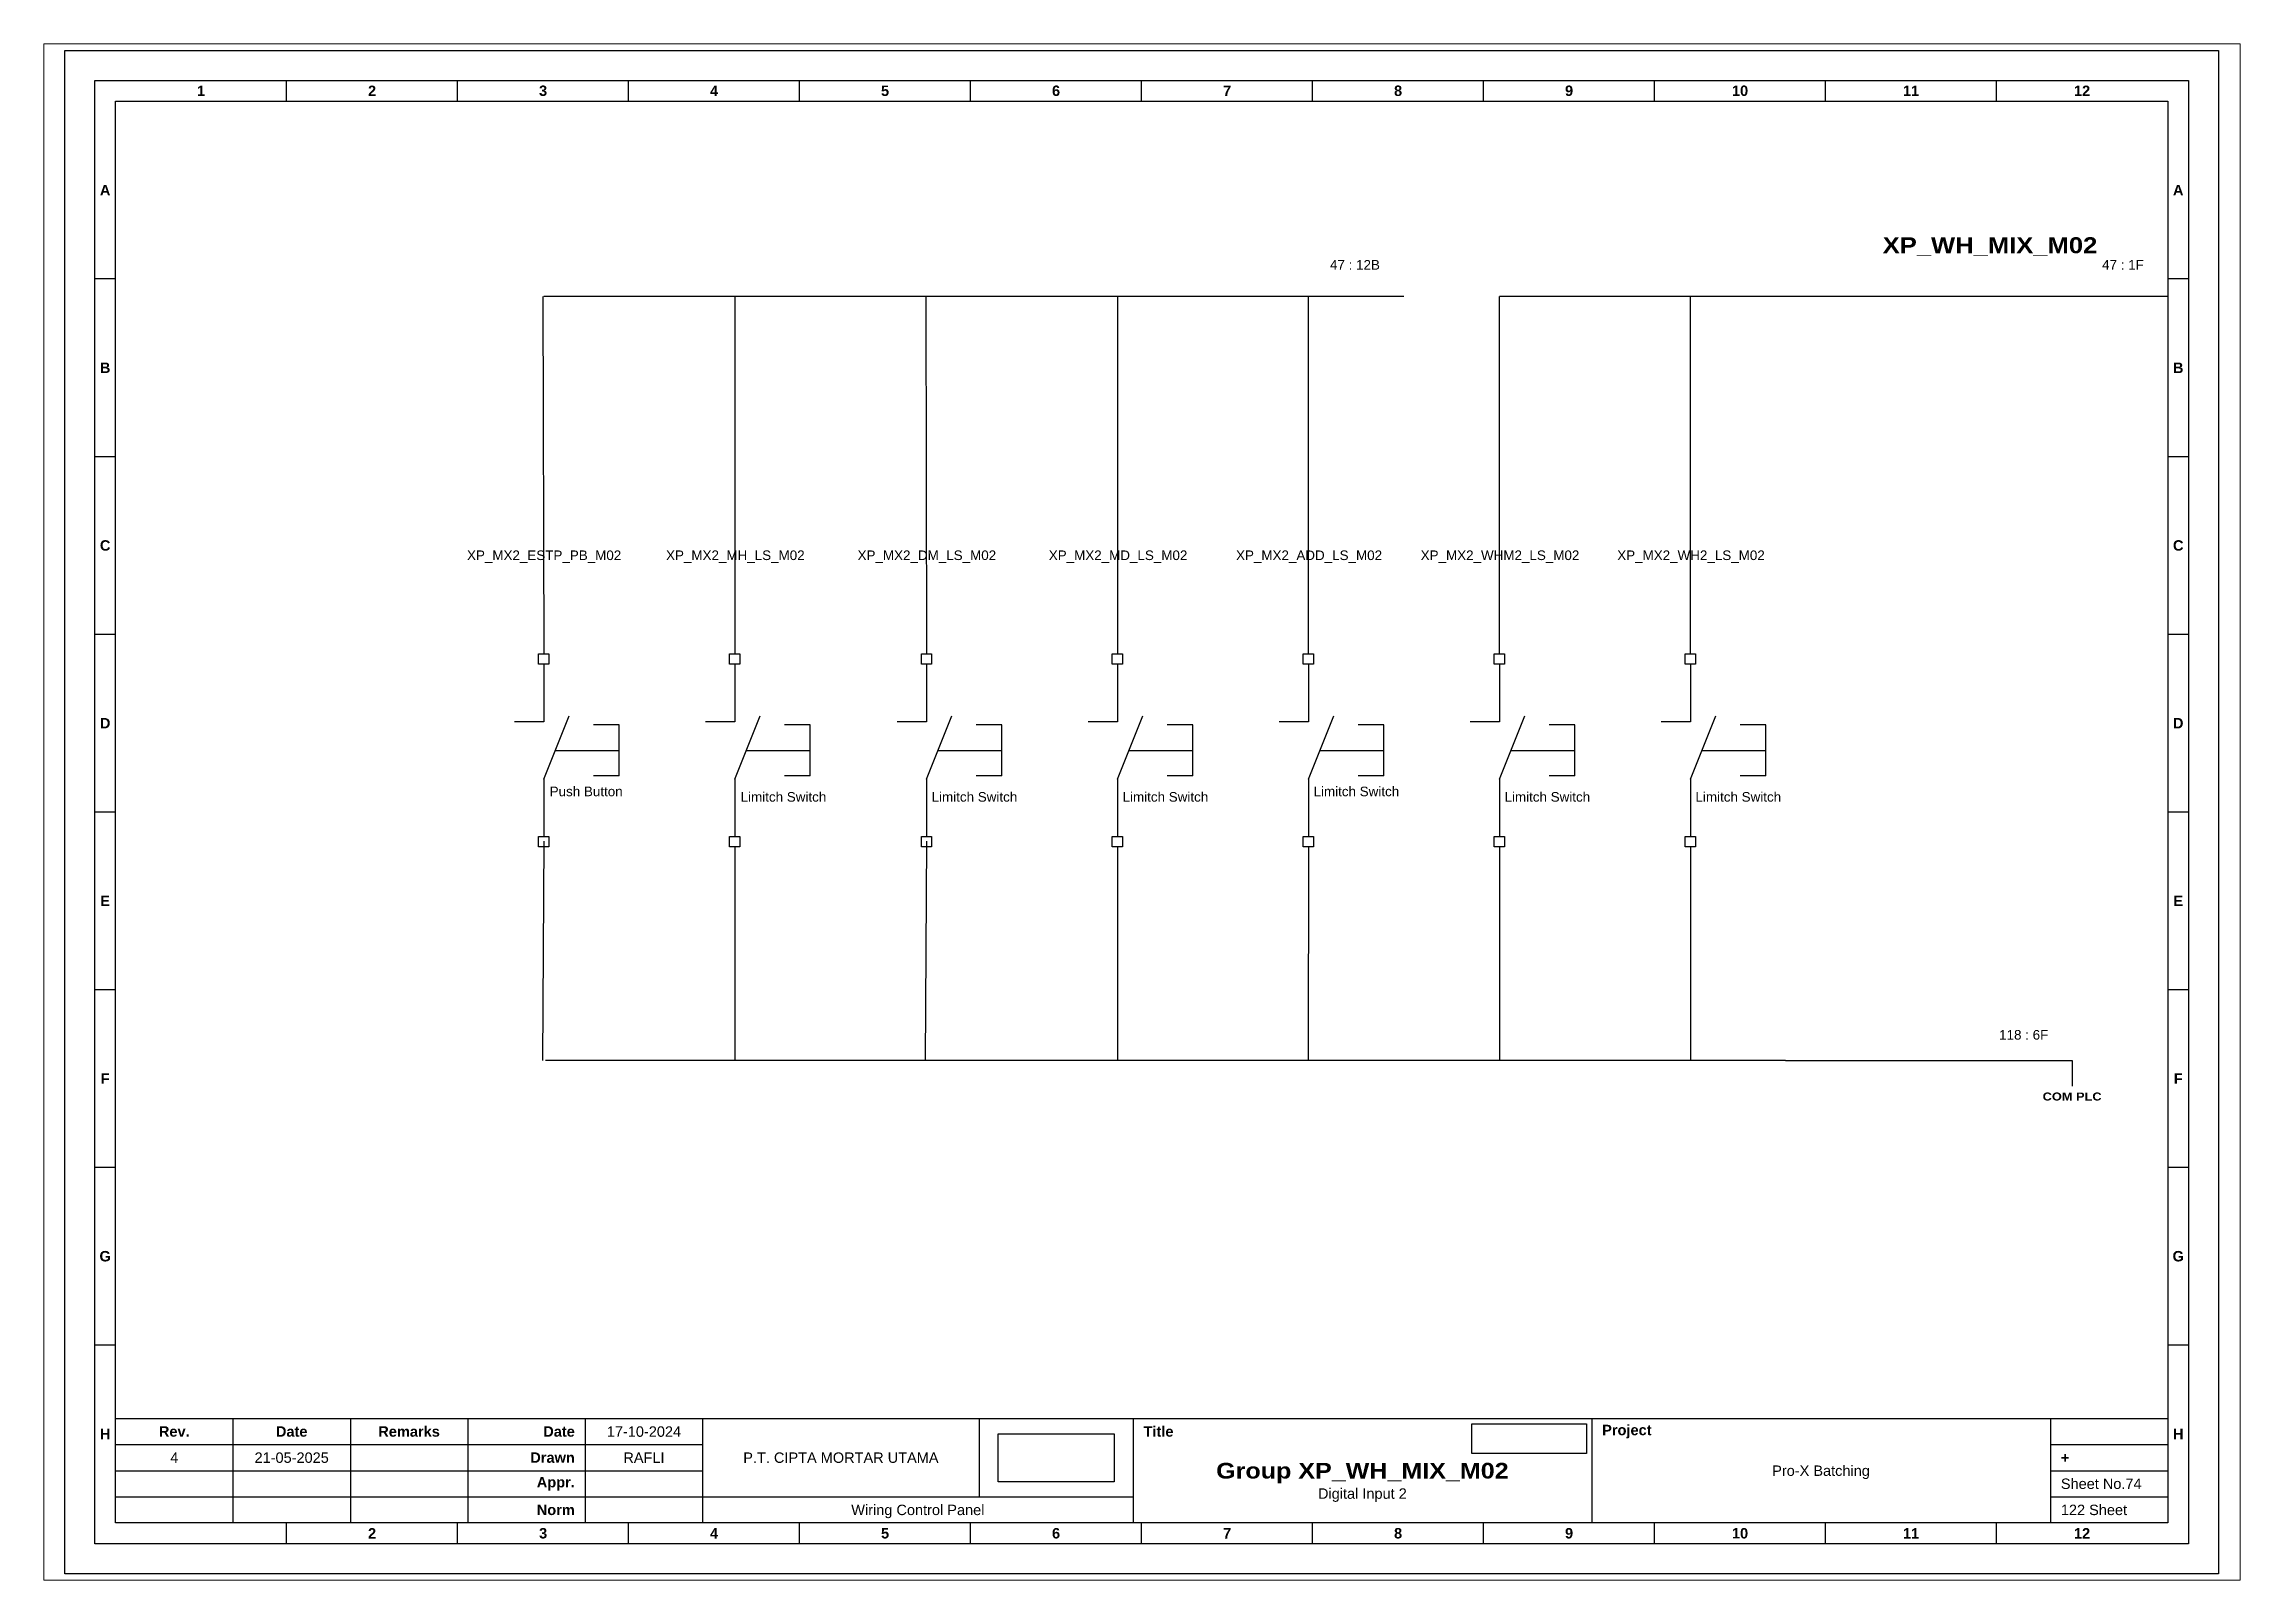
# Paper-space layout 'XP_WH_MIX_M02' of a CAD drawing. Header units: centimetres, sheet in millimetres. Extents: x 0 to 821, y 0 to 574.
# The model-space entities are those that its viewports show. They can reach past a viewport. Long polylines and large blocks are cut down to what shows.
import ezdxf
from ezdxf.enums import TextEntityAlignment as Align

# ---------------------------------------------------------------- set-up
doc = ezdxf.new("R2010")
doc.units = ezdxf.units.CM
doc.header["$MEASUREMENT"] = 0
doc.layers.add('MU Project Line', color=7, linetype='Continuous', lineweight=0, true_color=0xfefefe)
doc.styles.add('Bold', font='ariblk.ttf', dxfattribs={"height": 25.4})
doc.styles.get("Standard").update_dxf_attribs({"font": 'arial.ttf'})
picture_1 = doc.add_image_def('image1.png', size_in_pixel=(2048, 847))
picture_2 = doc.add_image_def('image2.png', size_in_pixel=(2092, 542))

# ---------------------------------------------------------------- blocks, each defined once
blk = doc.blocks.new('KOP MU PROJECT')
at = {"color": 6, "ltscale": 50}
for p, q in [((27.74, 184.05), (27.74, 186.66)), ((49.13, 184.05), (49.13, 186.66)), ((70.51, 184.05), (70.51, 186.66)), ((91.89, 184.05), (91.89, 186.66)), ((113.27, 184.05), (113.27, 186.66)), ((134.66, 184.05), (134.66, 186.66)), ((156.04, 184.05), (156.04, 186.66)), ((177.42, 184.05), (177.42, 186.66)), ((198.8, 184.05), (198.8, 186.66)), ((220.19, 184.05), (220.19, 186.66)), ((241.57, 184.05), (241.57, 186.66)), ((6.36, 161.84), (3.75, 161.84)), ((265.59, 161.84), (262.98, 161.84)), ((6.36, 139.63), (3.75, 139.63)), ((265.59, 139.63), (262.98, 139.63)), ((6.36, 117.42), (3.75, 117.42)), ((265.59, 117.42), (262.98, 117.42)), ((6.36, 95.22), (3.75, 95.22)), ((265.59, 95.22), (262.98, 95.22)), ((6.36, 73.01), (3.75, 73.01)), ((265.59, 73.01), (262.98, 73.01)), ((6.36, 50.8), (3.75, 50.8)), ((265.59, 50.8), (262.98, 50.8)), ((6.36, 28.59), (3.75, 28.59)), ((265.59, 28.59), (262.98, 28.59)), ((27.74, 3.75), (27.74, 6.36)), ((49.13, 3.75), (49.13, 6.36)), ((70.51, 3.75), (70.51, 6.36)), ((91.89, 3.75), (91.89, 6.36)), ((113.27, 3.75), (113.27, 6.36)), ((134.66, 3.75), (134.66, 6.36)), ((156.04, 3.75), (156.04, 6.36)), ((177.42, 3.75), (177.42, 6.36)), ((198.8, 3.75), (198.8, 6.36)), ((220.19, 3.75), (220.19, 6.36)), ((241.57, 3.75), (241.57, 6.36))]:
    blk.add_line(p, q, dxfattribs=at)
at = {"ltscale": 50}
for p, q in [((6.36, 19.41), (262.98, 19.41)), ((21.04, 19.41), (21.04, 6.36)), ((35.72, 19.41), (35.72, 6.36)), ((50.41, 19.41), (50.41, 6.36)), ((65.09, 19.41), (65.09, 6.36)), ((79.77, 19.41), (79.77, 6.36)), ((114.35, 19.41), (114.35, 9.62)), ((133.6, 19.41), (133.6, 6.36)), ((190.95, 19.41), (190.95, 6.36)), ((248.3, 19.41), (248.3, 6.36)), ((6.36, 16.15), (79.77, 16.15)), ((248.3, 16.15), (262.98, 16.15)), ((6.36, 12.89), (79.77, 12.89)), ((248.3, 12.89), (262.98, 12.89)), ((6.36, 9.62), (133.6, 9.62)), ((248.3, 9.62), (262.98, 9.62))]:
    blk.add_line(p, q, dxfattribs=at)
at = {"color": 1, "ltscale": 50}
blk.add_lwpolyline([(269.34, 0), (0, 0), (0, 190.41), (269.34, 190.41)], close=True, dxfattribs=at)
at = {"color": 6, "ltscale": 50}
for points in [[(265.59, 3.75), (3.75, 3.75), (3.75, 186.66), (265.59, 186.66)], [(262.98, 6.36), (6.36, 6.36), (6.36, 184.05), (262.98, 184.05)]]:
    blk.add_lwpolyline(points, close=True, dxfattribs=at)
at = {"ltscale": 50, "char_height": 1.305, "attachment_point": 4}
for s, width, heights, insert in [('\\pxqc;{\\fArial|b1|i0|c0|p34;1}', 21.3825, [2.51], (6.36, 185.36)), ('\\pxqc;{\\fArial|b1|i0|c0|p34;2}', 21.3825, [2.51], (27.74, 185.36)), ('\\pxqc;{\\fArial|b1|i0|c0|p34;3}', 21.3825, [2.51], (49.13, 185.36)), ('\\pxqc;{\\fArial|b1|i0|c0|p34;4}', 21.3825, [2.51], (70.51, 185.36)), ('\\pxqc;{\\fArial|b1|i0|c0|p34;5}', 21.3825, [2.51], (91.89, 185.36)), ('\\pxqc;{\\fArial|b1|i0|c0|p34;6}', 21.3825, [2.51], (113.27, 185.36)), ('\\pxqc;{\\fArial|b1|i0|c0|p34;7}', 21.3825, [2.51], (134.66, 185.36)), ('\\pxqc;{\\fArial|b1|i0|c0|p34;8}', 21.3825, [2.51], (156.04, 185.36)), ('\\pxqc;{\\fArial|b1|i0|c0|p34;9}', 21.3825, [2.51], (177.42, 185.36)), ('\\pxqc;{\\fArial|b1|i0|c0|p34;10}', 21.3825, [2.51], (198.8, 185.36)), ('\\pxqc;{\\fArial|b1|i0|c0|p34;11}', 21.3825, [2.51], (220.19, 185.36)), ('\\pxqc;{\\fArial|b1|i0|c0|p34;12}', 21.3825, [2.51], (241.57, 185.36)), ('\\pxqc;{\\fArial|b1|i0|c0|p34;A}', 2.61, [2.51], (3.75, 172.95)), ('\\pxqc;{\\fArial|b1|i0|c0|p34;A}', 2.61, [2.51], (262.98, 172.95)), ('\\pxqc;{\\fArial|b1|i0|c0|p34;B}', 2.61, [2.51], (3.75, 150.74)), ('\\pxqc;{\\fArial|b1|i0|c0|p34;B}', 2.61, [2.51], (262.98, 150.74)), ('\\pxqc;{\\fArial|b1|i0|c0|p34;C}', 2.61, [2.51], (3.75, 128.53)), ('\\pxqc;{\\fArial|b1|i0|c0|p34;C}', 2.61, [2.51], (262.98, 128.53)), ('\\pxqc;{\\fArial|b1|i0|c0|p34;D}', 2.61, [2.51], (3.75, 106.32)), ('\\pxqc;{\\fArial|b1|i0|c0|p34;D}', 2.61, [2.51], (262.98, 106.32)), ('\\pxqc;{\\fArial|b1|i0|c0|p34;E}', 2.61, [2.51], (3.75, 84.11)), ('\\pxqc;{\\fArial|b1|i0|c0|p34;E}', 2.61, [2.51], (262.98, 84.11)), ('\\pxqc;{\\fArial|b1|i0|c0|p34;F}', 2.61, [2.51], (3.75, 61.9)), ('\\pxqc;{\\fArial|b1|i0|c0|p34;F}', 2.61, [2.51], (262.98, 61.9)), ('\\pxqc;{\\fArial|b1|i0|c0|p34;G}', 2.61, [2.51], (3.75, 39.69)), ('\\pxqc;{\\fArial|b1|i0|c0|p34;G}', 2.61, [2.51], (262.98, 39.69)), ('\\pxqc;{\\fArial|b1|i0|c0|p34;H}', 2.61, [2.51], (3.75, 17.47)), ('\\pxqc;{\\fArial|b1|i0|c0|p34;Rev.}', 14.6811, [2.88], (6.36, 17.78)), ('\\pxqc;{\\fArial|b1|i0|c0|p34;Date}', 14.6811, [2.88], (21.04, 17.78)), ('\\pxqc;{\\fArial|b1|i0|c0|p34;Remarks}', 14.6811, [2.88], (35.72, 17.78)), ('\\pxqr;{\\fArial|b1|i0|c0|p34;Date}', 13.3761, [2.88], (50.41, 17.78)), ('\\pxql;{\\fArial|b1|i0|c0|p34;Title}', 50.2419, [2.88], (134.9, 17.78)), ('\\pxql;{\\fArial|b1|i0|c0|p34;Project}', 50.2419, [2.88], (192.25, 17.78)), ('\\pxqc;{\\fArial|b1|i0|c0|p34;H}', 2.61, [2.51], (262.98, 17.47)), ('\\pxqr;{\\fArial|b1|i0|c0|p34;Drawn}', 13.3761, [2.88], (50.41, 14.52)), ('\\pxql;{\\fArial|b1|i0|c0|p34;+}', 14.6811, [2.88], (249.61, 14.52)), ('\\pxqr;{\\fArial|b1|i0|c0|p34;Appr.}', 13.3761, [2.88], (50.41, 11.26)), ('\\pxqr;{\\fArial|b1|i0|c0|p34;Norm}', 13.3761, [2.88], (50.41, 7.99)), ('\\pxqc;{\\fArial|b1|i0|c0|p34;2}', 21.3825, [2.51], (27.74, 5.06)), ('\\pxqc;{\\fArial|b1|i0|c0|p34;3}', 21.3825, [2.51], (49.13, 5.06)), ('\\pxqc;{\\fArial|b1|i0|c0|p34;4}', 21.3825, [2.51], (70.51, 5.06)), ('\\pxqc;{\\fArial|b1|i0|c0|p34;5}', 21.3825, [2.51], (91.89, 5.06)), ('\\pxqc;{\\fArial|b1|i0|c0|p34;6}', 21.3825, [2.51], (113.27, 5.06)), ('\\pxqc;{\\fArial|b1|i0|c0|p34;7}', 21.3825, [2.51], (134.66, 5.06)), ('\\pxqc;{\\fArial|b1|i0|c0|p34;8}', 21.3825, [2.51], (156.04, 5.06)), ('\\pxqc;{\\fArial|b1|i0|c0|p34;9}', 21.3825, [2.51], (177.42, 5.06)), ('\\pxqc;{\\fArial|b1|i0|c0|p34;10}', 21.3825, [2.51], (198.8, 5.06)), ('\\pxqc;{\\fArial|b1|i0|c0|p34;11}', 21.3825, [2.51], (220.19, 5.06)), ('\\pxqc;{\\fArial|b1|i0|c0|p34;12}', 21.3825, [2.51], (241.57, 5.06))]:
    blk.add_mtext_dynamic_manual_height_columns(s, width=width, gutter_width=0.0326, heights=heights, dxfattribs=dict(at, insert=insert))
at = {"ltscale": 50}
for tag, p in [('DATECREATED', (72.43, 17.78)), ('REV', (13.7, 14.52)), ('REVDATE', (28.38, 14.52)), ('REMARKS', (43.06, 14.52)), ('DRAWN', (72.43, 14.52)), ('COMPANY', (97.06, 14.52)), ('APPR', (72.43, 11.26)), ('PROJECT', (219.62, 12.89)), ('NORM', (72.43, 7.99)), ('DRAWINGCATEGORY', (106.68, 7.99)), ('DESCRIPTION', (162.27, 10.03))]:
    blk.add_attdef(tag, text='', height=1.3, dxfattribs=at).set_placement(p, align=Align.MIDDLE_CENTER)
at = {"ltscale": 50, "style": 'Bold'}
blk.add_attdef('TITLE', text='', height=1.96, dxfattribs=at).set_placement((162.27, 12.89), align=Align.MIDDLE_CENTER)
at = {"ltscale": 50}
for tag, p in [('SHEETNUMBER', (249.61, 11.26)), ('TOTALSHEET', (249.61, 7.99))]:
    blk.add_attdef(tag, text='', height=1.3, dxfattribs=at).set_placement(p, align=Align.MIDDLE_LEFT)
image = blk.add_image(picture_1, insert=(116.72, 11.48), size_in_units=(14.5, 6), dxfattribs=at)
image.dxf.flags = 15
image = blk.add_image(picture_2, insert=(175.94, 15.04), size_in_units=(14.36, 3.72), dxfattribs=at)
image.dxf.flags = 15

msp = doc.modelspace()

# ---------------------------------------------------------------- linework, layer by layer
at = {"color": 146, "ltscale": 50, "true_color": 0x105689}
for p, q in [((1311.08, 1909.74), (1311.18, 1865.06)), ((1335.06, 1909.74), (1311.18, 1909.74)), ((1358.94, 1909.74), (1335.06, 1909.74)), ((1335.06, 1909.74), (1335.06, 1865.06)), ((1358.94, 1909.74), (1359.04, 1865.06)), ((1370.98, 1909.74), (1358.94, 1909.74)), ((1394.86, 1909.74), (1370.98, 1909.74)), ((1382.92, 1909.74), (1382.92, 1865.06)), ((1418.74, 1909.74), (1394.86, 1909.74)), ((1406.8, 1865.06), (1406.8, 1909.74)), ((1430.68, 1865.06), (1430.68, 1909.74)), ((1442.62, 1909.74), (1430.68, 1909.74)), ((1466.5, 1909.74), (1442.62, 1909.74)), ((1454.56, 1865.06), (1454.56, 1909.74)), ((1490.38, 1909.74), (1466.5, 1909.74)), ((1514.26, 1909.74), (1490.38, 1909.74)), ((1311.18, 1841.65), (1311.02, 1814.25)), ((1335.06, 1840.96), (1335.06, 1814.25)), ((1359.04, 1841.65), (1358.88, 1814.25)), ((1382.92, 1840.96), (1382.92, 1814.25)), ((1406.8, 1840.96), (1406.77, 1814.25)), ((1430.68, 1840.96), (1430.68, 1814.25)), ((1454.56, 1840.96), (1454.56, 1814.25)), ((1335.27, 1814.25), (1311.39, 1814.25)), ((1359.15, 1814.25), (1335.27, 1814.25)), ((1370.86, 1814.25), (1358.88, 1814.25)), ((1418.66, 1814.25), (1370.86, 1814.25)), ((1466.46, 1814.25), (1418.66, 1814.25)), ((1418.66, 1814.25), (1418.66, 1814.25)), ((1466.46, 1814.25), (1502.32, 1814.25)), ((1502.32, 1814.25), (1502.32, 1811.05))]:
    msp.add_line(p, q, dxfattribs=at)
at = {"ltscale": 50}
for p, q in [((1311.18, 1863.78), (1311.18, 1856.6)), ((1335.06, 1863.78), (1335.06, 1856.6)), ((1359.04, 1863.78), (1359.04, 1856.6)), ((1382.92, 1863.78), (1382.92, 1856.6)), ((1406.8, 1863.78), (1406.8, 1856.6)), ((1430.68, 1863.78), (1430.68, 1856.6)), ((1454.56, 1863.78), (1454.56, 1856.6)), ((1311.18, 1849.42), (1311.18, 1842.24)), ((1335.06, 1849.42), (1335.06, 1842.24)), ((1359.04, 1849.42), (1359.04, 1842.24)), ((1382.92, 1849.42), (1382.92, 1842.24)), ((1406.8, 1849.42), (1406.8, 1842.24)), ((1430.68, 1849.42), (1430.68, 1842.24)), ((1454.56, 1849.42), (1454.56, 1842.24))]:
    msp.add_line(p, q, dxfattribs=at)
at = {"ltscale": 500}
for p, q in [((1311.18, 1856.6), (1307.51, 1856.6)), ((1311.18, 1849.42), (1314.35, 1857.34)), ((1335.06, 1856.6), (1331.39, 1856.6)), ((1335.06, 1849.42), (1338.23, 1857.34)), ((1359.04, 1856.6), (1355.37, 1856.6)), ((1359.04, 1849.42), (1362.21, 1857.34)), ((1382.92, 1856.6), (1379.25, 1856.6)), ((1382.92, 1849.42), (1386.09, 1857.34)), ((1406.8, 1856.6), (1403.13, 1856.6)), ((1406.8, 1849.42), (1409.97, 1857.34)), ((1430.68, 1856.6), (1427.01, 1856.6)), ((1430.68, 1849.42), (1433.85, 1857.34)), ((1454.56, 1856.6), (1450.89, 1856.6)), ((1454.56, 1849.42), (1457.73, 1857.34)), ((1320.62, 1856.21), (1317.42, 1856.21)), ((1320.62, 1849.81), (1320.62, 1856.21)), ((1344.5, 1856.21), (1341.3, 1856.21)), ((1344.5, 1849.81), (1344.5, 1856.21)), ((1368.47, 1856.21), (1365.27, 1856.21)), ((1368.47, 1849.81), (1368.47, 1856.21)), ((1392.35, 1856.21), (1389.15, 1856.21)), ((1392.35, 1849.81), (1392.35, 1856.21)), ((1416.23, 1856.21), (1413.03, 1856.21)), ((1416.23, 1849.81), (1416.23, 1856.21)), ((1440.11, 1856.21), (1436.91, 1856.21)), ((1440.11, 1849.81), (1440.11, 1856.21)), ((1463.99, 1856.21), (1460.79, 1856.21)), ((1463.99, 1849.81), (1463.99, 1856.21)), ((1312.62, 1853.01), (1320.62, 1853.01)), ((1336.5, 1853.01), (1344.5, 1853.01)), ((1360.47, 1853.01), (1368.47, 1853.01)), ((1384.35, 1853.01), (1392.35, 1853.01)), ((1408.23, 1853.01), (1416.23, 1853.01)), ((1432.11, 1853.01), (1440.11, 1853.01)), ((1455.99, 1853.01), (1463.99, 1853.01)), ((1320.62, 1849.81), (1317.42, 1849.81)), ((1344.5, 1849.81), (1341.3, 1849.81)), ((1368.47, 1849.81), (1365.27, 1849.81)), ((1392.35, 1849.81), (1389.15, 1849.81)), ((1416.23, 1849.81), (1413.03, 1849.81)), ((1440.11, 1849.81), (1436.91, 1849.81)), ((1463.99, 1849.81), (1460.79, 1849.81))]:
    msp.add_line(p, q, dxfattribs=at)
for points in [[(1311.82, 1863.78), (1310.54, 1863.78), (1310.54, 1865.06), (1311.82, 1865.06)], [(1335.7, 1863.78), (1334.42, 1863.78), (1334.42, 1865.06), (1335.7, 1865.06)], [(1359.68, 1863.78), (1358.4, 1863.78), (1358.4, 1865.06), (1359.68, 1865.06)], [(1383.56, 1863.78), (1382.28, 1863.78), (1382.28, 1865.06), (1383.56, 1865.06)], [(1407.44, 1863.78), (1406.16, 1863.78), (1406.16, 1865.06), (1407.44, 1865.06)], [(1431.32, 1863.78), (1430.04, 1863.78), (1430.04, 1865.06), (1431.32, 1865.06)], [(1455.2, 1863.78), (1453.92, 1863.78), (1453.92, 1865.06), (1455.2, 1865.06)], [(1311.82, 1840.96), (1310.54, 1840.96), (1310.54, 1842.24), (1311.82, 1842.24)], [(1335.7, 1840.96), (1334.42, 1840.96), (1334.42, 1842.24), (1335.7, 1842.24)], [(1359.68, 1840.96), (1358.4, 1840.96), (1358.4, 1842.24), (1359.68, 1842.24)], [(1383.56, 1840.96), (1382.28, 1840.96), (1382.28, 1842.24), (1383.56, 1842.24)], [(1407.44, 1840.96), (1406.16, 1840.96), (1406.16, 1842.24), (1407.44, 1842.24)], [(1431.32, 1840.96), (1430.04, 1840.96), (1430.04, 1842.24), (1431.32, 1842.24)], [(1455.2, 1840.96), (1453.92, 1840.96), (1453.92, 1842.24), (1455.2, 1842.24)]]:
    msp.add_lwpolyline(points, close=True, dxfattribs=at)

# ---------------------------------------------------------------- block references
msp.add_blockref('KOP MU PROJECT', (1251.28, 1750.09)).add_auto_attribs({'DESCRIPTION': 'Digital Input 2', 'TITLE': 'Group XP_WH_MIX_M02', 'PROJECT': 'Pro-X Batching', 'COMPANY': 'P.T. CIPTA MORTAR UTAMA', 'DRAWINGCATEGORY': 'Wiring Control Panel', 'DRAWN': 'RAFLI', 'DATECREATED': '17-10-2024', 'REVDATE': '21-05-2025', 'REV': '4', 'SHEETNUMBER': 'Sheet No.74', 'TOTALSHEET': '122 Sheet'})

# ---------------------------------------------------------------- texts
at = {"ltscale": 500, "style": 'Bold'}
msp.add_text('XP_WH_MIX_M02', height=2, dxfattribs=at).set_placement((1478.61, 1915.15))
at = {"ltscale": 500}
for s, p in [('47 : 12B', (1415.74, 1912.74, -2)), ('47 : 1F', (1511.26, 1912.74, -2)), ('118 : 6F', (1499.32, 1816.5))]:
    msp.add_text(s, height=1.2, dxfattribs=at).set_placement(p, align=Align.BOTTOM_RIGHT)
at = {"ltscale": 50}
for s, p in [('XP_MX2_ESTP_PB_M02', (1311.23, 1877.4)), ('XP_MX2_MH_LS_M02', (1335.14, 1877.4)), ('XP_MX2_DM_LS_M02', (1359.09, 1877.4)), ('XP_MX2_MD_LS_M02', (1383, 1877.4)), ('XP_MX2_ADD_LS_M02', (1406.88, 1877.4)), ('XP_MX2_WHM2_LS_M02', (1430.76, 1877.4)), ('XP_MX2_WH2_LS_M02', (1454.64, 1877.4))]:
    msp.add_text(s, height=1.2, dxfattribs=at).set_placement(p, align=Align.MIDDLE_CENTER)
for s, p in [('Push Button', (1311.92, 1846.92)), ('Limitch Switch', (1407.44, 1846.92)), ('Limitch Switch', (1335.8, 1846.24)), ('Limitch Switch', (1359.68, 1846.24)), ('Limitch Switch', (1383.56, 1846.24)), ('Limitch Switch', (1431.32, 1846.24)), ('Limitch Switch', (1455.2, 1846.24))]:
    msp.add_text(s, height=1.2, dxfattribs=at).set_placement(p, align=Align.BOTTOM_LEFT)
at = {"ltscale": 50, "style": 'Bold'}
msp.add_text('COM PLC', height=1, dxfattribs=at).set_placement((1502.3, 1810.25), align=Align.TOP_CENTER)

psp = doc.layouts.new('XP_WH_MIX_M02')

# ---------------------------------------------------------------- viewports
at = {"layer": 'MU Project Line', "ltscale": 50}
psp.add_viewport(center=(410.5, 287), size=(820.98, 573.9883), view_center_point=(1385.99, 1845.31), view_height=191.9995, dxfattribs=at)

doc.saveas('drawing.dxf')
